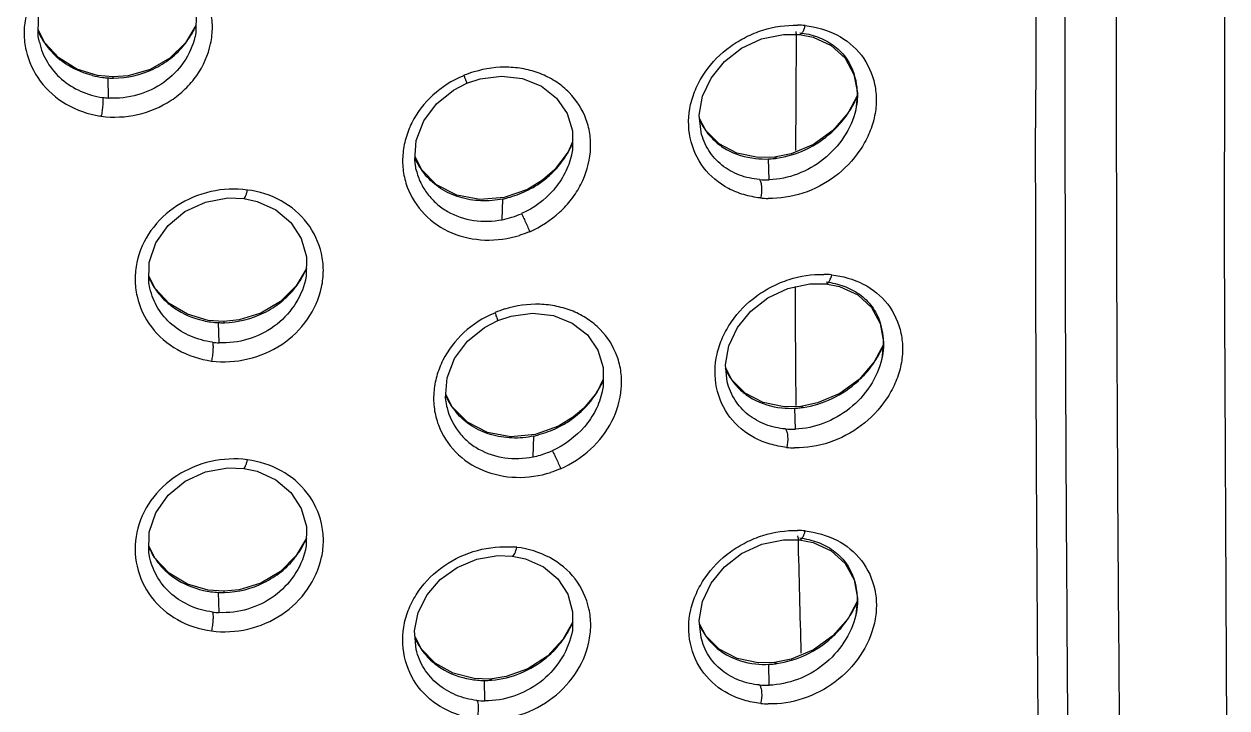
# Model space of a CAD drawing. Header units: millimetres. Extents: x 789 to 1209, y 393 to 987.
# Drawn here: x 961.34 to 980.39, y 890.74 to 901.58 of the extents above; entities that cross this region are included whole.
import ezdxf

# ---------------------------------------------------------------- set-up
doc = ezdxf.new("R2010")
doc.units = ezdxf.units.MM
doc.header["$LTSCALE"] = 0.1

msp = doc.modelspace()

# ---------------------------------------------------------------- linework, layer by layer
at = {"color": 7, "linetype": 'Continuous'}
for p, q in [((961.6639, 901.2811), (961.5645, 901.4804)), ((964.0465, 901.3798), (964.0457, 901.3762)), ((973.3684, 901.4119), (973.6201, 901.4101)), ((973.5698, 901.4272), (973.57, 901.4596)), ((961.5786, 901.2901), (961.5791, 901.2882)), ((974.347, 901.0335), (974.4854, 900.7768)), ((962.7451, 900.739), (962.5028, 900.7614)), ((962.6773, 900.4041), (962.6684, 900.723)), ((962.7555, 900.7205), (962.7451, 900.739)), ((968.3526, 900.6393), (968.5631, 900.7091)), ((974.4854, 900.7768), (974.5385, 900.4864)), ((974.5374, 900.4412), (974.3907, 900.1677)), ((974.5385, 900.4864), (974.5127, 900.2181)), ((972.1372, 899.8922), (972.0393, 900.0815)), ((974.5132, 900.2205), (974.5127, 900.2181)), ((977.363, 899.8282), (977.3629, 899.9337)), ((970.0247, 899.7098), (969.9578, 899.5516)), ((967.6327, 899.273), (967.5313, 899.4768)), ((969.9578, 899.5516), (969.7403, 899.2665)), ((970.0093, 899.5051), (970.0085, 899.5016)), ((973.2251, 899.4683), (972.9663, 899.4635)), ((973.491, 899.522), (973.2251, 899.4683)), ((973.2615, 899.4522), (973.2251, 899.4683)), ((967.5464, 899.2767), (967.55, 899.2614)), ((973.1415, 899.1089), (973.1336, 899.4403)), ((969.5527, 899.1031), (969.3149, 898.9585)), ((969.7403, 899.2665), (969.5527, 899.1031)), ((969.5557, 899.0923), (969.5527, 899.1031)), ((969.3149, 898.9585), (968.9459, 898.8293)), ((968.913, 898.477), (968.9248, 898.8051)), ((963.4155, 897.387), (963.316, 897.5847)), ((963.3313, 897.3908), (963.3301, 897.396)), ((965.7965, 897.5253), (965.7957, 897.5217)), ((973.7857, 897.4636), (974.0392, 897.4625)), ((974.7643, 897.087), (974.9014, 896.8312)), ((964.5, 896.8651), (964.2555, 896.8828)), ((964.4266, 896.5278), (964.4179, 896.8475)), ((964.7445, 896.8895), (964.5, 896.8651)), ((964.5144, 896.8467), (964.5, 896.8651)), ((968.8427, 896.8817), (969.0533, 896.9523)), ((974.9014, 896.8312), (974.9537, 896.5416)), ((974.9523, 896.4988), (974.8073, 896.227)), ((974.9537, 896.5416), (974.9277, 896.2746)), ((974.9282, 896.277), (974.9277, 896.2746)), ((972.5525, 895.9396), (972.4552, 896.1278)), ((970.5129, 895.9497), (970.4092, 895.7424)), ((968.1212, 895.5122), (968.0201, 895.715)), ((970.4974, 895.7552), (970.4966, 895.7514)), ((968.0351, 895.5148), (968.0388, 895.4992)), ((973.6409, 895.5203), (973.381, 895.5142)), ((973.5569, 895.1594), (973.5491, 895.4916)), ((973.9082, 895.5757), (973.6409, 895.5203)), ((973.6785, 895.5044), (973.6409, 895.5203)), ((970.0427, 895.3531), (969.8051, 895.2069)), ((970.0463, 895.3427), (970.0427, 895.3531)), ((969.8051, 895.2069), (969.4358, 895.0752)), ((969.4016, 894.7217), (969.4136, 895.0506)), ((973.368, 893.4093), (973.6191, 893.4077)), ((973.5984, 893.4371), (973.5977, 893.4705)), ((963.4155, 893.1137), (963.3158, 893.3115)), ((965.7965, 893.2518), (965.7957, 893.2483)), ((963.3312, 893.1176), (963.33, 893.1228)), ((974.3472, 893.0309), (974.4859, 892.7737)), ((964.5, 892.5917), (964.2555, 892.6094)), ((964.7444, 892.616), (964.5, 892.5917)), ((974.4859, 892.7737), (974.5392, 892.4827)), ((964.4266, 892.2544), (964.4179, 892.5741)), ((964.5143, 892.5733), (964.5, 892.5917)), ((974.5341, 892.4294), (974.3913, 892.1631)), ((974.5392, 892.4827), (974.5133, 892.2139)), ((970.0253, 892.0982), (969.8737, 891.8289)), ((972.138, 891.8882), (972.0402, 892.0776)), ((974.5138, 892.2162), (974.5133, 892.2139)), ((967.6326, 891.6776), (967.5328, 891.8724)), ((970.0107, 891.9079), (970.0101, 891.9051)), ((973.227, 891.4638), (972.9681, 891.4589)), ((973.4926, 891.5175), (973.227, 891.4638)), ((973.2634, 891.4477), (973.227, 891.4638)), ((973.1426, 891.1046), (973.1348, 891.4357)), ((968.7206, 891.2027), (968.4705, 891.2096)), ((968.6394, 890.8569), (968.6312, 891.1805)), ((968.9729, 891.2402), (968.7206, 891.2027)), ((968.7452, 891.185), (968.7206, 891.2027))]:
    msp.add_line(p, q, dxfattribs=at)
for points in [[(980.3938, 890.3753), (980.3544, 898.0944), (980.3728, 906.8695), (980.3698, 916.2033)], [(961.5796, 901.2883), (961.5628, 901.3793), (961.5681, 901.6976), (961.6729, 902.0039), (961.8658, 902.277), (962.1329, 902.4939), (962.4562, 902.6364), (962.8081, 902.6962), (963.054, 902.6849)], [(963.054, 902.6849), (963.2661, 902.6373), (963.5654, 902.5), (963.809, 902.2959), (963.9771, 902.0386), (964.062, 901.7468), (964.0587, 901.442), (964.0457, 901.3762)], [(964.0599, 901.556), (963.8953, 901.2803), (963.6449, 901.0353), (963.3345, 900.8577), (962.988, 900.7582), (962.7451, 900.739)], [(972.0621, 899.8663), (972.0339, 900.1323), (972.0859, 900.4324), (972.2232, 900.7213), (972.4328, 900.9812), (972.7044, 901.193), (973.0227, 901.3398), (973.3684, 901.4119)], [(973.6201, 901.4101), (973.8382, 901.3673), (974.1261, 901.2356), (974.347, 901.0335)], [(962.5028, 900.7614), (962.1729, 900.864), (961.8857, 901.0411), (961.6639, 901.2811)], [(967.5509, 899.2616), (967.5268, 899.4189), (967.5512, 899.7345), (967.6684, 900.0411), (967.872, 900.3128), (968.1418, 900.53), (968.3526, 900.6393)], [(968.5631, 900.7091), (968.9037, 900.7517), (969.236, 900.7125), (969.5327, 900.5936), (969.7726, 900.4044), (969.9411, 900.1618), (970.0255, 899.8841), (970.0241, 899.5866), (970.0093, 899.5051)], [(974.3907, 900.1677), (974.1491, 899.8911), (973.8428, 899.6705), (973.491, 899.522)], [(972.9663, 899.4635), (972.6318, 899.533), (972.3492, 899.6805), (972.1372, 899.8922)], [(968.9459, 898.8293), (968.5604, 898.7971), (968.1918, 898.8675), (967.8739, 899.0315), (967.6327, 899.273)], [(963.3313, 897.3908), (963.3146, 897.4798), (963.3189, 897.8001), (963.4239, 898.1099), (963.618, 898.3874), (963.8868, 898.6096), (964.2125, 898.7572), (964.5676, 898.8215), (964.8183, 898.8121)], [(964.8183, 898.8121), (965.0297, 898.7659), (965.3257, 898.6316), (965.5651, 898.4313), (965.7296, 898.1784), (965.8125, 897.8906), (965.8088, 897.5882), (965.7957, 897.5217)], [(965.8102, 897.705), (965.649, 897.4305), (965.3999, 897.1805), (965.0907, 896.9964), (964.7445, 896.8895)], [(964.2555, 896.8828), (963.9245, 896.9794), (963.6369, 897.1515), (963.4155, 897.387)], [(972.4782, 895.9118), (972.4499, 896.1776), (972.5017, 896.478), (972.6389, 896.7676), (972.8486, 897.0285), (973.1204, 897.2418), (973.4392, 897.3901), (973.7857, 897.4636)], [(974.0392, 897.4625), (974.2579, 897.4199), (974.5449, 897.2885), (974.7643, 897.087)], [(969.0533, 896.9523), (969.3937, 896.9962), (969.7256, 896.9583), (970.0218, 896.8407), (970.2612, 896.6528), (970.4293, 896.4115), (970.5136, 896.135), (970.5125, 895.8383), (970.4974, 895.7552)], [(968.0398, 895.4993), (968.0156, 895.6569), (968.0401, 895.9726), (968.1573, 896.2798), (968.3609, 896.5525), (968.6311, 896.7711), (968.8427, 896.8817)], [(974.8073, 896.227), (974.5662, 895.9491), (974.2603, 895.7265), (973.9082, 895.5757)], [(973.381, 895.5142), (973.0462, 895.5825), (972.7639, 895.729), (972.5525, 895.9396)], [(970.4092, 895.7424), (970.2039, 895.4913), (970.0427, 895.3531)], [(969.4358, 895.0752), (969.0497, 895.0407), (968.6805, 895.1092), (968.3622, 895.2717), (968.1212, 895.5122)], [(963.3312, 893.1176), (963.3143, 893.2079), (963.319, 893.5279), (963.4243, 893.8375), (963.6185, 894.1148), (963.8873, 894.3367), (964.2128, 894.4841), (964.5677, 894.5483), (964.818, 894.5389)], [(964.818, 894.5389), (965.0294, 894.4928), (965.3253, 894.3585), (965.5648, 894.1582), (965.7294, 893.9055), (965.8124, 893.6176), (965.8088, 893.3153), (965.7957, 893.2483)], [(965.8102, 893.4315), (965.6489, 893.1569), (965.3998, 892.9069), (965.0905, 892.7229), (964.7444, 892.616)], [(972.0627, 891.8629), (972.0345, 892.131), (972.0869, 892.4309), (972.2242, 892.7194), (972.4337, 892.979), (972.705, 893.1906), (973.0229, 893.3372), (973.368, 893.4093)], [(973.6191, 893.4077), (973.8376, 893.365), (974.126, 893.2333), (974.3472, 893.0309)], [(964.2555, 892.6094), (963.9245, 892.706), (963.6369, 892.8781), (963.4155, 893.1137)], [(967.5509, 891.6705), (967.5245, 891.9654), (967.5834, 892.2579), (967.7234, 892.5344), (967.9321, 892.7783), (968.1992, 892.9712), (968.5087, 893.0999), (968.8407, 893.1571), (969.0705, 893.1501)], [(969.0705, 893.1501), (969.2815, 893.1067), (969.5684, 892.9787), (969.7962, 892.7875), (969.9507, 892.5457), (970.0279, 892.2684), (970.0234, 891.9736), (970.0101, 891.9051)], [(974.3913, 892.1631), (974.15, 891.8866), (973.8441, 891.6661), (973.4926, 891.5175)], [(972.9681, 891.4589), (972.6333, 891.5285), (972.3504, 891.6762), (972.138, 891.8882)], [(968.4705, 891.2096), (968.1375, 891.2929), (967.8511, 891.4531), (967.6326, 891.6776)], [(969.8737, 891.8289), (969.6281, 891.5666), (969.3207, 891.366), (968.9729, 891.2402)]]:
    msp.add_lwpolyline(points, dxfattribs=at)
for centre, radius, start, end in [((6877.448, 893.7374), 5900.0884, 179.79147934, 179.93982769), ((962.8563, 902.0848), 1.3179, 332.96589, 336.67892), ((973.5508, 900.0199), 1.5401, 84.02579, 88.47157), ((962.6357, 901.9332), 1.174, 203.84212, 205.06593), ((962.6397, 901.9351), 1.1784, 205.06878, 209.86698), ((962.8111, 902.1096), 1.3695, 325.08668, 329.30847), ((962.8321, 902.0971), 1.3451, 329.30992, 332.96613), ((1713.9687, 896.2818), 740.4168, 179.6018345, 179.7454224), ((962.6413, 901.9361), 1.1803, 209.86619, 211.08793), ((962.641, 901.9359), 1.18, 211.08827, 217.13103), ((962.6443, 901.9397), 1.1849, 217.18263, 228.42195), ((962.8006, 902.1168), 1.3823, 321.53849, 322.98523), ((962.8012, 902.1164), 1.3815, 322.98504, 325.09153), ((962.6782, 901.9775), 1.2356, 228.40762, 231.43339), ((968.9751, 899.1644), 1.7337, 107.09652, 112.6676), ((973.55, 900.4732), 0.9882, 17.48152, 19.57581), ((962.7522, 902.1008), 1.3803, 256.06699, 263.05894), ((962.7513, 902.0944), 1.3739, 263.06239, 266.53795), ((962.7541, 902.1006), 1.3801, 266.4368, 267.63088), ((962.7539, 902.0955), 1.375, 267.6301, 270.04672), ((968.9049, 899.2753), 1.6003, 111.86209, 112.61015), ((973.5167, 900.4632), 1.0231, 6.4501, 17.45926), ((973.4949, 900.4601), 1.045, 359.83356, 6.48359), ((962.7572, 901.6875), 1.2858, 262.17628, 266.43477), ((973.0444, 901.0735), 1.6264, 324.07701, 328.97043), ((973.0537, 901.0678), 1.6155, 328.97369, 330.05318), ((973.0667, 901.0605), 1.6006, 330.04943, 333.3073), ((973.1093, 901.0392), 1.5529, 333.30137, 336.27711), ((962.7764, 901.6601), 1.5567, 261.24363, 261.93802), ((972.9951, 900.4889), 1.0487, 203.57375, 207.82726), ((973.0368, 901.0801), 1.6365, 314.25947, 324.04782), ((972.9802, 900.4809), 1.0318, 207.82193, 213.53161), ((973.0105, 901.1065), 1.6737, 312.12117, 314.27067), ((968.74, 900.2475), 1.4048, 334.21886, 336.63824), ((968.6556, 900.2962), 1.5025, 316.97039, 327.40415), ((968.6843, 900.2767), 1.4677, 327.44122, 329.94606), ((968.6987, 900.2683), 1.4511, 329.94709, 331.78946), ((968.7159, 900.2591), 1.4316, 331.78795, 334.21955), ((968.5353, 899.9014), 1.1035, 204.13259, 212.30627), ((968.5388, 899.9036), 1.1077, 212.30458, 213.09968), ((968.5419, 899.9057), 1.1115, 213.105, 220.16127), ((973.0686, 900.7683), 1.3296, 263.78966, 272.80419), ((973.0648, 900.8625), 1.4239, 272.76824, 274.47108), ((973.0618, 900.8991), 1.4606, 274.47844, 277.84085), ((968.5841, 900.3818), 1.6146, 299.53373, 307.00178), ((968.621, 900.3284), 1.5497, 307.09425, 315.05011), ((968.6289, 900.3205), 1.5385, 315.05073, 316.98676), ((973.0959, 900.3679), 1.2597, 265.05625, 272.07374), ((968.6189, 900.2923), 1.5176, 281.62496, 284.38997), ((973.1593, 900.3166), 1.5031, 264.024, 268.64315), ((968.672, 899.8545), 1.7015, 287.59167, 293.2996), ((964.3837, 898.0396), 1.1709, 203.88288, 205.40397), ((964.5522, 898.257), 1.3775, 329.40218, 333.25955), ((964.5809, 898.2425), 1.3454, 333.26064, 336.7785), ((973.9738, 896.0743), 1.5382, 84.12526, 88.79588), ((964.3814, 898.0384), 1.1684, 205.40066, 211.4542), ((964.5161, 898.2794), 1.4201, 321.94957, 323.59035), ((964.5176, 898.2783), 1.4182, 323.59007, 325.71119), ((964.5286, 898.2709), 1.405, 325.70699, 329.40319), ((1158.7317, 897.4038), 185.1774, 179.99483, 180.577879), ((969.4027, 895.5144), 1.6056, 112.0197, 112.82811), ((969.4739, 895.4036), 1.7395, 107.41071, 112.85416), ((964.477, 898.2141), 1.3679, 257.37946, 267.5225), ((964.4802, 898.2272), 1.3809, 267.41532, 268.73623), ((964.4802, 898.2251), 1.3789, 268.73585, 271.40658), ((973.9673, 896.5307), 0.986, 17.36024, 19.39369), ((973.9332, 896.5205), 1.0216, 6.34005, 17.33686), ((973.9087, 896.5171), 1.0463, 359.77328, 6.37693), ((964.4862, 897.8082), 1.2817, 262.68631, 267.33621), ((973.5166, 897.1001), 1.5615, 333.46691, 336.41124), ((973.4485, 897.1359), 1.6385, 324.25398, 329.13983), ((973.4584, 897.1298), 1.6269, 329.14357, 330.05812), ((973.4721, 897.1221), 1.6111, 330.05367, 333.47212), ((973.3932, 896.5256), 1.0285, 202.81633, 212.68207), ((973.4396, 897.1433), 1.65, 314.51706, 324.22548), ((969.1857, 896.5181), 1.4518, 329.97182, 334.34689), ((969.2183, 896.5023), 1.4155, 334.35423, 336.62462), ((973.3659, 896.5093), 0.9967, 212.7394, 213.35747), ((973.4135, 897.1694), 1.687, 312.35642, 314.52844), ((969.0173, 896.1374), 1.0966, 204.18184, 212.39791), ((969.0203, 896.1393), 1.1001, 212.397, 213.21647), ((969.023, 896.1411), 1.1033, 213.22132, 220.27417), ((973.4777, 896.818), 1.3283, 264.10351, 273.08166), ((973.4734, 896.917), 1.4274, 273.04386, 274.76213), ((973.4701, 896.9542), 1.4648, 274.76967, 278.16107), ((969.0614, 896.6361), 1.6257, 299.88149, 307.29552), ((973.5059, 896.4168), 1.2583, 265.1906, 272.32421), ((969.0986, 896.5419), 1.5234, 281.92797, 284.82592), ((973.5713, 896.3641), 1.5005, 264.13742, 268.99355), ((969.1544, 896.1028), 1.7079, 287.93073, 293.50548), ((973.5558, 892.0271), 1.5289, 84.17503, 88.60707), ((964.5808, 893.9689), 1.3454, 333.25863, 336.78271), ((1273.5866, 900.2257), 300.065, 181.296353, 181.644741), ((964.3838, 893.7664), 1.1712, 203.86701, 205.40155), ((964.3816, 893.7652), 1.1687, 205.39824, 211.45002), ((964.5176, 894.0046), 1.4181, 323.5895, 325.71271), ((964.5286, 893.9973), 1.4049, 325.70852, 329.40604), ((964.5521, 893.9834), 1.3775, 329.40505, 333.25758), ((968.9594, 891.7463), 1.5535, 83.20693, 85.27865), ((964.5161, 894.0057), 1.4199, 321.94429, 323.58978), ((973.5483, 892.4693), 0.9906, 17.51899, 19.52228), ((964.4772, 893.9407), 1.3679, 257.37121, 267.51582), ((973.5153, 892.4593), 1.0251, 6.44559, 17.49653), ((964.4803, 893.9537), 1.3809, 267.40876, 268.72899), ((964.4803, 893.9516), 1.3788, 268.7286, 271.39799), ((973.4937, 892.4563), 1.0469, 359.88083, 6.47927), ((964.4863, 893.5348), 1.2817, 262.6848, 267.33056), ((973.0451, 893.0683), 1.6261, 324.10305, 329.02031), ((973.0543, 893.0627), 1.6153, 329.02361, 330.07682), ((973.0672, 893.0553), 1.6004, 330.07295, 333.38023), ((973.1096, 893.0342), 1.553, 333.37463, 336.32884), ((968.6879, 892.68), 1.4634, 332.03328, 335.20648), ((968.7286, 892.661), 1.4185, 335.21248, 337.15185), ((972.9974, 892.4859), 1.0504, 203.57932, 207.86415), ((973.0374, 893.0749), 1.6362, 314.29934, 324.07403), ((968.546, 892.3057), 1.112, 203.96754, 206.60974), ((968.6501, 892.7005), 1.5065, 322.41102, 327.5068), ((968.6534, 892.6984), 1.5025, 327.5065, 330.04996), ((968.6605, 892.6943), 1.4943, 330.05013, 332.04153), ((972.9825, 892.4779), 1.0335, 207.85913, 213.49606), ((973.0116, 893.1009), 1.6727, 312.13978, 314.31045), ((968.5391, 892.3021), 1.1043, 206.60419, 212.33872), ((968.6502, 892.7016), 1.5071, 311.82933, 322.37447), ((968.6246, 892.7297), 1.545, 309.82657, 311.83997), ((973.0701, 892.763), 1.3289, 263.79109, 272.79115), ((973.0664, 892.8571), 1.423, 272.7558, 274.46852), ((973.0633, 892.8937), 1.4597, 274.47593, 277.85794), ((968.6321, 892.5253), 1.3448, 260.42935, 269.96193), ((968.6357, 892.5656), 1.3848, 269.81181, 271.37126), ((968.6355, 892.5729), 1.3921, 271.37254, 274.5124), ((973.0972, 892.363), 1.2592, 265.08756, 272.0649), ((968.6499, 892.1269), 1.2699, 263.78686, 269.52688), ((973.1621, 892.3102), 1.5029, 264.08967, 268.663)]:
    msp.add_arc(centre, radius, start, end, dxfattribs=at)
for points, knots in [([(978.6773, 915.7986), (978.67, 913.0574), (978.6503, 907.5757), (978.6308, 899.3519), (978.6738, 891.1321), (978.7397, 885.652), (978.6939, 882.9147)], [0, 0, 0, 0, 0.2500734, 0.5001038, 0.7502449, 1, 1, 1, 1]), ([(977.909, 885.7277), (977.9075, 886.2194), (977.9005, 887.2021), (977.8845, 889.1662), (977.8657, 891.6195), (977.8467, 894.5623), (977.8308, 898.4856), (977.8329, 903.3905), (977.8445, 907.3146), (977.8505, 909.277)], [0, 0, 0, 0, 0.0626367, 0.1252001, 0.2502178, 0.3751665, 0.5001, 0.750009, 1, 1, 1, 1]), ([(963.1046, 902.8201), (962.9139, 902.8477), (962.5196, 902.8306), (961.979, 902.61), (961.5593, 902.2172), (961.3649, 901.7863), (961.3283, 901.4253), (961.3698, 901.0678), (961.5653, 900.6443), (961.9936, 900.2748), (962.3541, 900.1487), (962.5406, 900.1181)], [0, 0, 0, 0, 0.1298461, 0.2594584, 0.3858363, 0.5081079, 0.5684677, 0.6285799, 0.749028, 0.8726358, 1, 1, 1, 1]), ([(962.5593, 900.1153), (962.7502, 900.0907), (963.1436, 900.111), (963.5966, 900.3004), (963.8956, 900.5412), (964.1385, 900.825), (964.2932, 901.1698), (964.3307, 901.5314), (964.2901, 901.8869), (964.0948, 902.3059), (963.6683, 902.67), (963.3087, 902.7905), (963.1227, 902.8174)], [0, 0, 0, 0, 0.1299562, 0.2598111, 0.3241709, 0.3876434, 0.5108529, 0.5713673, 0.6313172, 0.7507429, 0.8731574, 1, 1, 1, 1]), ([(973.0029, 898.8217), (972.9139, 898.8321), (972.7387, 898.8659), (972.4137, 898.9961), (972.071, 899.2802), (971.8519, 899.7698), (971.8601, 900.2249), (971.9798, 900.5704), (972.1663, 900.9014), (972.4414, 901.1796), (972.771, 901.3781), (973.1217, 901.5214), (973.4063, 901.5624), (973.5918, 901.5594)], [0, 0, 0, 0, 0.0616461, 0.1221323, 0.2399219, 0.3576556, 0.4795517, 0.5431636, 0.6081042, 0.7399811, 0.8063785, 0.8722035, 1, 1, 1, 1]), ([(964.0454, 901.3762), (964.0128, 901.2338), (963.8864, 900.9565), (963.5644, 900.6292), (963.1426, 900.4301), (962.8306, 900.3946), (962.6772, 900.4042)], [0, 0, 0, 0, 0.2419306, 0.4913253, 0.7455179, 1, 1, 1, 1]), ([(973.7111, 901.5516), (973.8845, 901.5311), (974.2238, 901.4397), (974.6342, 901.1066), (974.8144, 900.7045), (974.8475, 900.3572), (974.8143, 900.0863), (974.7245, 899.8215), (974.5393, 899.4883), (974.2013, 899.1371), (973.6895, 898.8696), (973.3092, 898.8105), (973.1238, 898.8139)], [0, 0, 0, 0, 0.1208122, 0.2370857, 0.3538685, 0.4145199, 0.4769788, 0.5412138, 0.6068028, 0.7395555, 0.8716398, 1, 1, 1, 1]), ([(973.6201, 901.4101), (973.6228, 901.4098), (973.6356, 901.4103), (973.647, 901.418), (973.6541, 901.4248)], [0, 0, 0, 0, 0.2181074, 1, 1, 1, 1]), ([(973.6266, 901.4387), (973.7219, 901.4279), (973.908, 901.3847), (974.16, 901.2537), (974.3624, 901.0577), (974.4501, 900.8916), (974.4811, 900.8044)], [0, 0, 0, 0, 0.2568938, 0.5060365, 0.7518217, 1, 1, 1, 1]), ([(973.6541, 901.4248), (973.6575, 901.4281), (973.6723, 901.4449), (973.6829, 901.4649), (973.6899, 901.481)], [0, 0, 0, 0, 0.2154101, 1, 1, 1, 1]), ([(973.6899, 901.481), (973.6923, 901.4864), (973.7013, 901.5089), (973.7082, 901.5322), (973.7124, 901.5501)], [0, 0, 0, 0, 0.2434306, 1, 1, 1, 1]), ([(961.5796, 901.2883), (961.6052, 901.1768), (961.6926, 900.9585), (961.9226, 900.6883), (962.2285, 900.497), (962.4625, 900.4301), (962.5826, 900.4137)], [0, 0, 0, 0, 0.2431749, 0.4902908, 0.7423223, 1, 1, 1, 1]), ([(962.7555, 900.7205), (962.97, 900.7207), (963.2968, 900.7969), (963.6638, 901.0216), (963.817, 901.174), (963.8829, 901.2571)], [0, 0, 0, 0, 0.50112, 0.7522106, 1, 1, 1, 1]), ([(962.4198, 900.7611), (962.3729, 900.7727), (962.1904, 900.8283), (962.0193, 900.9225), (961.9079, 901.0114)], [0, 0, 0, 0, 0.2532223, 1, 1, 1, 1]), ([(969.3475, 898.288), (969.5201, 898.3635), (969.7619, 898.521), (970.0173, 898.7967), (970.2132, 899.1059), (970.3194, 899.4585), (970.3132, 899.8118), (970.2329, 900.1457), (970.0445, 900.4432), (969.7801, 900.6626), (969.5472, 900.7869), (969.2902, 900.8657), (968.926, 900.9126), (968.6445, 900.874), (968.4674, 900.8178)], [0, 0, 0, 0, 0.1314686, 0.1968007, 0.2612458, 0.3858388, 0.4464956, 0.5061411, 0.6238782, 0.6837445, 0.7446382, 0.8068454, 0.8703216, 1, 1, 1, 1]), ([(968.2897, 900.7526), (968.1167, 900.6806), (967.7965, 900.4779), (967.5088, 900.1052), (967.3765, 899.7674), (967.3294, 899.5058), (967.3364, 899.2437), (967.4207, 898.9095), (967.6571, 898.5345), (968.1048, 898.2362), (968.6429, 898.1242), (969.0119, 898.1746), (969.1888, 898.2289)], [0, 0, 0, 0, 0.1311228, 0.2593645, 0.3220647, 0.3836149, 0.4441914, 0.5040962, 0.6232277, 0.7448104, 0.8705098, 1, 1, 1, 1]), ([(968.3526, 900.6393), (968.3534, 900.6397), (968.3519, 900.6441), (968.3509, 900.6498), (968.3468, 900.6615), (968.3417, 900.6762), (968.3349, 900.6944), (968.324, 900.7229), (968.3152, 900.7452), (968.309, 900.7605)], [0, 0, 0, 0, 0.0198021, 0.0747175, 0.1660463, 0.2906536, 0.4426621, 0.6160421, 1, 1, 1, 1]), ([(974.5399, 900.457), (974.5399, 900.4374), (974.5374, 900.358), (974.5261, 900.2789), (974.513, 900.2205)], [0, 0, 0, 0, 0.2468069, 1, 1, 1, 1]), ([(962.5822, 900.4137), (962.586, 900.3996), (962.5876, 900.3588), (962.5846, 900.2878), (962.5748, 900.2027), (962.5649, 900.1436), (962.5593, 900.1153)], [0, 0, 0, 0, 0.1464574, 0.401393, 0.7126345, 1, 1, 1, 1]), ([(974.5125, 900.2181), (974.4781, 900.0659), (974.3437, 899.7714), (974.0194, 899.4165), (973.6042, 899.1802), (973.294, 899.1144), (973.1414, 899.109)], [0, 0, 0, 0, 0.2491268, 0.5040729, 0.7562212, 1, 1, 1, 1]), ([(972.9868, 899.1129), (972.8788, 899.1224), (972.667, 899.17), (972.3846, 899.3269), (972.1684, 899.565), (972.087, 899.7636), (972.0621, 899.8663)], [0, 0, 0, 0, 0.255658, 0.5045947, 0.7506919, 1, 1, 1, 1]), ([(972.1201, 899.911), (972.1636, 899.8454), (972.2666, 899.7235), (972.5268, 899.5364), (972.7645, 899.4645), (972.9243, 899.4469)], [0, 0, 0, 0, 0.2472584, 0.4950824, 1, 1, 1, 1]), ([(973.2615, 899.4522), (973.4198, 899.4738), (973.7358, 899.5713), (974.0105, 899.7543), (974.1331, 899.8651)], [0, 0, 0, 0, 0.4915951, 1, 1, 1, 1]), ([(977.1563, 877.9832), (977.271, 878.8971), (977.3622, 880.2735), (977.4132, 882.1053), (977.433, 883.472), (977.4418, 884.8374), (977.4371, 886.202), (977.426, 887.5658), (977.4117, 889.3834), (977.3945, 891.6546), (977.3714, 895.2875), (977.3637, 898.012), (977.363, 899.8282)], [0, 0, 0, 0, 0.1264354, 0.1890586, 0.2515765, 0.3140579, 0.3764951, 0.4388996, 0.5012845, 0.6260072, 0.7506815, 1, 1, 1, 1]), ([(970.0085, 899.5016), (969.9863, 899.4016), (969.914, 899.2042), (969.6768, 898.855), (969.4103, 898.6592), (969.2165, 898.5733)], [0, 0, 0, 0, 0.2442067, 0.4945947, 1, 1, 1, 1]), ([(967.5509, 899.2616), (967.5671, 899.1937), (967.6139, 899.0609), (967.7249, 898.8814), (967.87, 898.7265), (968.1046, 898.5583), (968.4623, 898.4391), (968.765, 898.4491), (968.9129, 898.4777)], [0, 0, 0, 0, 0.1209698, 0.2417864, 0.3631632, 0.4861956, 0.7389999, 1, 1, 1, 1]), ([(968.9248, 898.8051), (968.8106, 898.7817), (968.5783, 898.7625), (968.2381, 898.8188), (967.9303, 898.9578), (967.7626, 899.1058), (967.6925, 899.1889)], [0, 0, 0, 0, 0.2590221, 0.5118452, 0.7583449, 1, 1, 1, 1]), ([(972.9868, 899.1129), (972.9974, 899.1002), (973.013, 899.0601), (973.0261, 898.9615), (973.0183, 898.8769), (973.0052, 898.8205)], [0, 0, 0, 0, 0.1650525, 0.4182199, 1, 1, 1, 1]), ([(964.8757, 898.9477), (964.6845, 898.9754), (964.2878, 898.9557), (963.7448, 898.7295), (963.322, 898.3316), (963.1246, 897.8966), (963.087, 897.5324), (963.1282, 897.1738), (963.3249, 896.7502), (963.7572, 896.3853), (964.1197, 896.2658), (964.3067, 896.2391)], [0, 0, 0, 0, 0.129551, 0.2596708, 0.3869842, 0.5100478, 0.5705787, 0.6306744, 0.7505806, 0.87333, 1, 1, 1, 1]), ([(964.3067, 896.2391), (964.4982, 896.2153), (964.8937, 896.2388), (965.4354, 896.4703), (965.8533, 896.8752), (966.0498, 897.3118), (966.0888, 897.6763), (966.0485, 898.0327), (965.8526, 898.4514), (965.4231, 898.811), (965.0619, 898.925), (964.8757, 898.9478)], [0, 0, 0, 0, 0.1298316, 0.2602254, 0.3884623, 0.5125537, 0.5733026, 0.6332883, 0.7522364, 0.8738065, 1, 1, 1, 1]), ([(964.8183, 898.8121), (964.8237, 898.8114), (964.838, 898.8255), (964.8498, 898.8539), (964.8645, 898.8973), (964.872, 898.9301), (964.8757, 898.9477)], [0, 0, 0, 0, 0.1089916, 0.3290356, 0.6422928, 1, 1, 1, 1]), ([(969.38, 898.977), (969.3497, 898.9599), (969.2273, 898.8956), (969.0964, 898.8472), (968.9962, 898.8215)], [0, 0, 0, 0, 0.2516225, 1, 1, 1, 1]), ([(969.2165, 898.5733), (969.2245, 898.5611), (969.2434, 898.5238), (969.2884, 898.4294), (969.3239, 898.3465), (969.3475, 898.288)], [0, 0, 0, 0, 0.1392338, 0.3978423, 1, 1, 1, 1]), ([(973.418, 894.8714), (973.3294, 894.8816), (973.1547, 894.915), (972.8303, 895.0441), (972.4883, 895.3273), (972.2696, 895.8164), (972.278, 896.2715), (972.3978, 896.6173), (972.5841, 896.9487), (972.8586, 897.2276), (973.1875, 897.4272), (973.5371, 897.5717), (973.8209, 897.6141), (974.0061, 897.6122)], [0, 0, 0, 0, 0.0615093, 0.1218569, 0.239424, 0.3571122, 0.4791765, 0.5429265, 0.6080064, 0.7400946, 0.8065313, 0.8723467, 1, 1, 1, 1]), ([(974.1312, 897.6044), (974.304, 897.5842), (974.6423, 897.494), (975.0518, 897.1621), (975.2314, 896.7607), (975.2644, 896.4136), (975.2311, 896.1426), (975.1413, 895.8775), (974.9564, 895.5439), (974.6193, 895.1921), (974.1093, 894.9226), (973.7301, 894.8614), (973.545, 894.8637)], [0, 0, 0, 0, 0.1204951, 0.2365106, 0.3532462, 0.4139736, 0.4765559, 0.5409442, 0.6066795, 0.7396365, 0.8717532, 1, 1, 1, 1]), ([(964.3226, 896.537), (964.2042, 896.5522), (963.9733, 896.6159), (963.6709, 896.8018), (963.4434, 897.0666), (963.3569, 897.2811), (963.3313, 897.3908)], [0, 0, 0, 0, 0.2579546, 0.5099978, 0.7565078, 1, 1, 1, 1]), ([(963.3847, 897.4287), (963.4268, 897.3599), (963.5265, 897.2297), (963.7795, 897.0166), (964.0152, 896.9164), (964.1777, 896.8798)], [0, 0, 0, 0, 0.2452285, 0.4936845, 1, 1, 1, 1]), ([(965.7954, 897.5218), (965.7296, 897.2345), (965.354, 896.6947), (964.73, 896.5136), (964.4266, 896.5279)], [0, 0, 0, 0, 0.4924014, 1, 1, 1, 1]), ([(964.5144, 896.8467), (964.7284, 896.852), (965.0529, 896.9352), (965.4165, 897.1658), (965.5686, 897.3201), (965.6343, 897.4041)], [0, 0, 0, 0, 0.4996009, 0.751148, 1, 1, 1, 1]), ([(974.0392, 897.4625), (974.042, 897.4622), (974.0549, 897.4626), (974.0666, 897.4703), (974.0738, 897.4772)], [0, 0, 0, 0, 0.2193006, 1, 1, 1, 1]), ([(974.0457, 897.4913), (974.1407, 897.4807), (974.3263, 897.438), (974.5777, 897.3075), (974.7795, 897.1116), (974.8666, 896.9455), (974.8974, 896.8581)], [0, 0, 0, 0, 0.2566482, 0.5055658, 0.7513587, 1, 1, 1, 1]), ([(974.0738, 897.4772), (974.0774, 897.4805), (974.0924, 897.4973), (974.1032, 897.5174), (974.1103, 897.5336)], [0, 0, 0, 0, 0.216027, 1, 1, 1, 1]), ([(968.7798, 896.9942), (968.6068, 896.9214), (968.2866, 896.717), (967.9992, 896.3427), (967.8671, 896.0037), (967.8203, 895.7415), (967.8277, 895.479), (967.9127, 895.1449), (968.1501, 894.7706), (968.5989, 894.4748), (969.1373, 894.3655), (969.506, 894.4193), (969.6823, 894.4755)], [0, 0, 0, 0, 0.131287, 0.2597959, 0.3226198, 0.3842609, 0.4448816, 0.5047781, 0.6237516, 0.7450861, 0.870579, 1, 1, 1, 1]), ([(968.8427, 896.8817), (968.8435, 896.882), (968.8426, 896.8865), (968.8415, 896.8924), (968.8378, 896.9041), (968.8305, 896.9257), (968.8179, 896.9594), (968.8069, 896.9876), (968.8008, 897.0028)], [0, 0, 0, 0, 0.0208643, 0.0760367, 0.167343, 0.2917548, 0.6165376, 1, 1, 1, 1]), ([(969.8376, 894.5342), (970.0107, 894.6096), (970.3315, 894.8181), (970.6771, 895.2639), (970.81, 895.709), (970.8035, 896.063), (970.7226, 896.3969), (970.5335, 896.6939), (970.2685, 896.912), (970.0353, 897.035), (969.7782, 897.1124), (969.4139, 897.1573), (969.1326, 897.1169), (968.9558, 897.0597)], [0, 0, 0, 0, 0.1316782, 0.2612762, 0.386181, 0.4469304, 0.5066056, 0.6242394, 0.6840057, 0.7447932, 0.8069069, 0.8703176, 1, 1, 1, 1]), ([(964.3226, 896.537), (964.3278, 896.5231), (964.3317, 896.4822), (964.3308, 896.4111), (964.3223, 896.3261), (964.3125, 896.2672), (964.3067, 896.2391)], [0, 0, 0, 0, 0.1485976, 0.4031851, 0.7131477, 1, 1, 1, 1]), ([(974.955, 896.5129), (974.9549, 896.4934), (974.9524, 896.4142), (974.9411, 896.3353), (974.9281, 896.277)], [0, 0, 0, 0, 0.2467521, 1, 1, 1, 1]), ([(974.9275, 896.2746), (974.8931, 896.1219), (974.7583, 895.8265), (974.4339, 895.4705), (974.0192, 895.2326), (973.7094, 895.1655), (973.5569, 895.1595)], [0, 0, 0, 0, 0.249617, 0.5047997, 0.756761, 1, 1, 1, 1]), ([(973.3999, 895.1629), (973.2925, 895.1721), (973.0816, 895.219), (972.8, 895.3744), (972.5842, 895.6114), (972.5031, 895.8093), (972.4782, 895.9118)], [0, 0, 0, 0, 0.2554256, 0.5041686, 0.750289, 1, 1, 1, 1]), ([(972.5334, 895.9613), (972.5769, 895.8952), (972.6802, 895.7728), (972.9414, 895.5848), (973.1805, 895.514), (973.3408, 895.4972)], [0, 0, 0, 0, 0.2475492, 0.4953065, 1, 1, 1, 1]), ([(973.6785, 895.5044), (973.8369, 895.5269), (974.1531, 895.6264), (974.4275, 895.8111), (974.55, 895.9228)], [0, 0, 0, 0, 0.4911957, 1, 1, 1, 1]), ([(970.4966, 895.7514), (970.4743, 895.6511), (970.4019, 895.4531), (970.1645, 895.1028), (969.8981, 894.9059), (969.7043, 894.8191)], [0, 0, 0, 0, 0.244362, 0.4948947, 1, 1, 1, 1]), ([(970.0463, 895.3427), (970.0864, 895.3733), (970.2396, 895.5025), (970.3676, 895.6618), (970.4426, 895.7916)], [0, 0, 0, 0, 0.25163, 1, 1, 1, 1]), ([(968.0389, 895.4992), (968.0719, 895.3636), (968.1673, 895.168), (968.3602, 894.9621), (968.5965, 894.797), (968.9532, 894.6816), (969.2545, 894.6922), (969.4016, 894.7217)], [0, 0, 0, 0, 0.2423094, 0.3643592, 0.48764, 0.7393185, 1, 1, 1, 1]), ([(969.4136, 895.0506), (969.2995, 895.0266), (969.0675, 895.0061), (968.7274, 895.0604), (968.4193, 895.1978), (968.2514, 895.345), (968.1812, 895.4279)], [0, 0, 0, 0, 0.2592248, 0.5120283, 0.7583986, 1, 1, 1, 1]), ([(969.8713, 895.2265), (969.8412, 895.2092), (969.7191, 895.1441), (969.5886, 895.0948), (969.4885, 895.0684)], [0, 0, 0, 0, 0.2517483, 1, 1, 1, 1]), ([(973.3999, 895.1629), (973.4107, 895.1503), (973.4269, 895.1102), (973.4406, 895.0115), (973.433, 894.9268), (973.4198, 894.8704)], [0, 0, 0, 0, 0.1660611, 0.419401, 1, 1, 1, 1]), ([(964.8755, 894.6746), (964.6841, 894.7009), (964.2877, 894.6803), (963.7445, 894.4543), (963.3223, 894.0556), (963.0869, 893.5388), (963.089, 892.9805), (963.3247, 892.4749), (963.7555, 892.1079), (964.1194, 891.9897), (964.3067, 891.9657)], [0, 0, 0, 0, 0.1296778, 0.2598697, 0.387258, 0.5104009, 0.6304032, 0.7503919, 0.8732318, 1, 1, 1, 1]), ([(969.4016, 894.7217), (969.4794, 894.7373), (969.5818, 894.7674), (969.6797, 894.8081), (969.704, 894.819)], [0, 0, 0, 0, 0.7485216, 1, 1, 1, 1]), ([(969.7043, 894.8191), (969.7127, 894.8071), (969.7322, 894.77), (969.7783, 894.6758), (969.8141, 894.5928), (969.8376, 894.5342)], [0, 0, 0, 0, 0.1394756, 0.3982834, 1, 1, 1, 1]), ([(964.3067, 891.9657), (964.4978, 891.9388), (964.8945, 891.9605), (965.4361, 892.1932), (965.8543, 892.5984), (966.0506, 893.0356), (966.0893, 893.4004), (966.0488, 893.7571), (965.8527, 894.1763), (965.4226, 894.5359), (965.0617, 894.6507), (964.8755, 894.6746)], [0, 0, 0, 0, 0.1297409, 0.2601593, 0.388399, 0.5124941, 0.57325, 0.6332466, 0.7522197, 0.8738024, 1, 1, 1, 1]), ([(964.818, 894.5389), (964.8235, 894.5382), (964.8378, 894.5523), (964.8495, 894.5807), (964.8642, 894.6241), (964.8718, 894.6569), (964.8755, 894.6746)], [0, 0, 0, 0, 0.1089274, 0.3290141, 0.6422828, 1, 1, 1, 1]), ([(973.0074, 890.8154), (972.9183, 890.8257), (972.7429, 890.8594), (972.4173, 890.9894), (972.074, 891.2736), (971.8542, 891.7635), (971.8618, 892.2191), (971.9811, 892.565), (972.1671, 892.8965), (972.4418, 893.1753), (972.7712, 893.3744), (973.1219, 893.5181), (973.4067, 893.5594), (973.5923, 893.5565)], [0, 0, 0, 0, 0.0616652, 0.1221756, 0.2400224, 0.3578055, 0.4797163, 0.5433175, 0.6082378, 0.7400617, 0.8064334, 0.8722358, 1, 1, 1, 1]), ([(973.7103, 893.5488), (973.8839, 893.5284), (974.2238, 893.4373), (974.635, 893.104), (974.8159, 892.7017), (974.8497, 892.3539), (974.8054, 891.9888), (974.607, 891.5504), (974.2052, 891.1323), (973.6931, 890.8637), (973.3127, 890.8043), (973.127, 890.8078)], [0, 0, 0, 0, 0.1208907, 0.2372827, 0.3542007, 0.4149101, 0.477412, 0.6067292, 0.7394904, 0.871591, 1, 1, 1, 1]), ([(973.6191, 893.4077), (973.6218, 893.4075), (973.6346, 893.4079), (973.6459, 893.4157), (973.653, 893.4225)], [0, 0, 0, 0, 0.2179566, 1, 1, 1, 1]), ([(973.6256, 893.4363), (973.7211, 893.4256), (973.9077, 893.3824), (974.1603, 893.2511), (974.3631, 893.0546), (974.4509, 892.8879), (974.4819, 892.8003)], [0, 0, 0, 0, 0.2568061, 0.5059191, 0.7517385, 1, 1, 1, 1]), ([(973.653, 893.4225), (973.6565, 893.4258), (973.6712, 893.4427), (973.6818, 893.4627), (973.6888, 893.4788)], [0, 0, 0, 0, 0.2152861, 1, 1, 1, 1]), ([(973.6888, 893.4788), (973.6911, 893.4842), (973.7001, 893.5068), (973.7069, 893.5302), (973.7112, 893.5481)], [0, 0, 0, 0, 0.2434775, 1, 1, 1, 1]), ([(965.7954, 893.2483), (965.7296, 892.961), (965.354, 892.4212), (964.73, 892.2402), (964.4265, 892.2545)], [0, 0, 0, 0, 0.492405, 1, 1, 1, 1]), ([(968.512, 890.5684), (968.3303, 890.592), (967.9754, 890.6982), (967.5531, 891.0537), (967.3248, 891.5507), (967.3269, 892.01), (967.4435, 892.3558), (967.6288, 892.6852), (967.9779, 893.027), (968.5083, 893.2711), (968.8979, 893.3084), (969.0873, 893.2945)], [0, 0, 0, 0, 0.1245336, 0.2450348, 0.3638326, 0.4844991, 0.5468193, 0.6103566, 0.7398783, 0.8710016, 1, 1, 1, 1]), ([(968.5693, 890.5627), (968.7583, 890.5462), (969.1485, 890.5865), (969.6767, 890.8372), (970.087, 891.2491), (970.2834, 891.6868), (970.3247, 892.0513), (970.2871, 892.4032), (970.0981, 892.8142), (969.6762, 893.1602), (969.3253, 893.2659), (969.1447, 893.2876)], [0, 0, 0, 0, 0.1292595, 0.2606404, 0.3910399, 0.5173918, 0.5788377, 0.6390319, 0.7569124, 0.8760957, 1, 1, 1, 1]), ([(969.0705, 893.1501), (969.0777, 893.1492), (969.0966, 893.1606), (969.123, 893.2078), (969.137, 893.2535), (969.1447, 893.2876)], [0, 0, 0, 0, 0.1335509, 0.356998, 1, 1, 1, 1]), ([(964.3227, 892.2636), (964.2043, 892.2788), (963.9733, 892.3425), (963.6708, 892.5284), (963.4433, 892.7933), (963.3568, 893.0078), (963.3312, 893.1176)], [0, 0, 0, 0, 0.2579511, 0.5099958, 0.7565082, 1, 1, 1, 1]), ([(963.3846, 893.1555), (963.4267, 893.0867), (963.5264, 892.9565), (963.7794, 892.7433), (964.0152, 892.643), (964.1777, 892.6064)], [0, 0, 0, 0, 0.2452299, 0.4936874, 1, 1, 1, 1]), ([(964.5143, 892.5733), (964.7283, 892.5785), (965.0528, 892.6616), (965.4163, 892.8922), (965.5685, 893.0465), (965.6342, 893.1304)], [0, 0, 0, 0, 0.4996072, 0.7511502, 1, 1, 1, 1]), ([(974.5406, 892.4541), (974.5405, 892.4344), (974.5381, 892.3545), (974.5267, 892.2749), (974.5136, 892.2162)], [0, 0, 0, 0, 0.246826, 1, 1, 1, 1]), ([(964.3227, 892.2636), (964.3279, 892.2497), (964.3317, 892.2088), (964.3309, 892.1377), (964.3223, 892.0527), (964.3126, 891.9938), (964.3067, 891.9657)], [0, 0, 0, 0, 0.1485787, 0.4031501, 0.7131234, 1, 1, 1, 1]), ([(974.5131, 892.2139), (974.4787, 892.0616), (974.3445, 891.7671), (974.0204, 891.4122), (973.6053, 891.1758), (973.2952, 891.11), (973.1426, 891.1047)], [0, 0, 0, 0, 0.2491754, 0.5040788, 0.7561924, 1, 1, 1, 1]), ([(970.0099, 891.9051), (969.9764, 891.7578), (969.8462, 891.4716), (969.5236, 891.1288), (969.1049, 890.9083), (968.7929, 890.8557), (968.6394, 890.857)], [0, 0, 0, 0, 0.2451, 0.497417, 0.7508885, 1, 1, 1, 1]), ([(972.9889, 891.1085), (972.8808, 891.118), (972.6686, 891.1656), (972.3858, 891.3226), (972.1692, 891.5611), (972.0877, 891.76), (972.0627, 891.8629)], [0, 0, 0, 0, 0.2556267, 0.5045712, 0.7506898, 1, 1, 1, 1]), ([(972.1206, 891.9075), (972.1642, 891.8418), (972.2672, 891.7197), (972.5278, 891.5321), (972.7659, 891.4601), (972.9259, 891.4424)], [0, 0, 0, 0, 0.24729, 0.4951323, 1, 1, 1, 1]), ([(973.2634, 891.4477), (973.4215, 891.4694), (973.7371, 891.5669), (974.0115, 891.7498), (974.1339, 891.8605)], [0, 0, 0, 0, 0.4916726, 1, 1, 1, 1]), ([(968.5122, 890.8645), (968.3985, 890.8769), (968.1761, 890.9329), (967.8828, 891.1053), (967.6604, 891.3574), (967.5762, 891.5642), (967.5509, 891.6705)], [0, 0, 0, 0, 0.2572872, 0.5080585, 0.7542528, 1, 1, 1, 1]), ([(967.6061, 891.7114), (967.6489, 891.6438), (967.7504, 891.517), (968.0078, 891.3147), (968.2459, 891.2272), (968.4082, 891.1997)], [0, 0, 0, 0, 0.2459056, 0.4940453, 1, 1, 1, 1]), ([(968.7452, 891.185), (968.9019, 891.1974), (969.2151, 891.275), (969.4915, 891.4408), (969.6142, 891.5432)], [0, 0, 0, 0, 0.4958694, 1, 1, 1, 1]), ([(972.9889, 891.1085), (972.9995, 891.0958), (973.0151, 891.0554), (973.0281, 890.9563), (973.0202, 890.8714), (973.0069, 890.8148)], [0, 0, 0, 0, 0.1651333, 0.4188313, 1, 1, 1, 1]), ([(968.5122, 890.8645), (968.5203, 890.8511), (968.5298, 890.8098), (968.5353, 890.7101), (968.5253, 890.6247), (968.5123, 890.567)], [0, 0, 0, 0, 0.155762, 0.4103145, 1, 1, 1, 1])]:
    msp.add_open_spline(points, degree=3, knots=knots, dxfattribs=at)
for points in [[(968.913, 898.477), (969.0171, 898.4974), (969.1193, 898.5301), (969.2162, 898.5731)], [(974.1103, 897.5336), (974.1202, 897.5558), (974.1274, 897.5793), (974.1331, 897.6029)]]:
    msp.add_open_spline(points, degree=3, dxfattribs=at)

doc.saveas('drawing.dxf')
